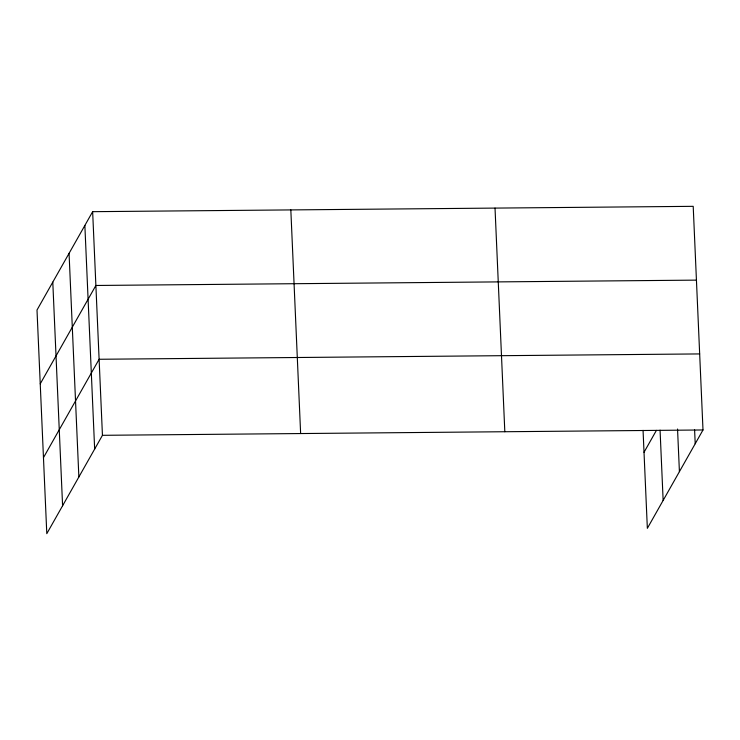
<?xml version="1.0" encoding="UTF-8"?>
<svg xmlns="http://www.w3.org/2000/svg" width="740" height="740" viewBox="0 0 740 740"><rect width="100%" height="100%" fill="white"/><g stroke="black" fill="none" stroke-linecap="round" stroke-linejoin="round"><path stroke-width="1.11" d="M92.648 211.677L37 310.032L46.796 533.67L102.444 435.314L92.648 211.677L693.204 206.331L703 429.968L647.352 528.323L643.06 430.384M40.238 383.838L95.886 285.474L696.433 280.127M43.466 457.635L99.114 359.27L699.67 353.924M644.022 452.288L656.426 430.356M102.444 435.314L703 429.968M694.601 429.912L695.212 443.741M677.544 429.024L679.413 471.648M660.062 430.134L663.142 500.416M495.023 208.088L504.819 431.725M290.829 209.91L300.634 433.548M84.859 225.45L94.655 449.088M69.061 253.357L78.866 476.995M52.79 282.125L62.595 505.762"/></g></svg>
